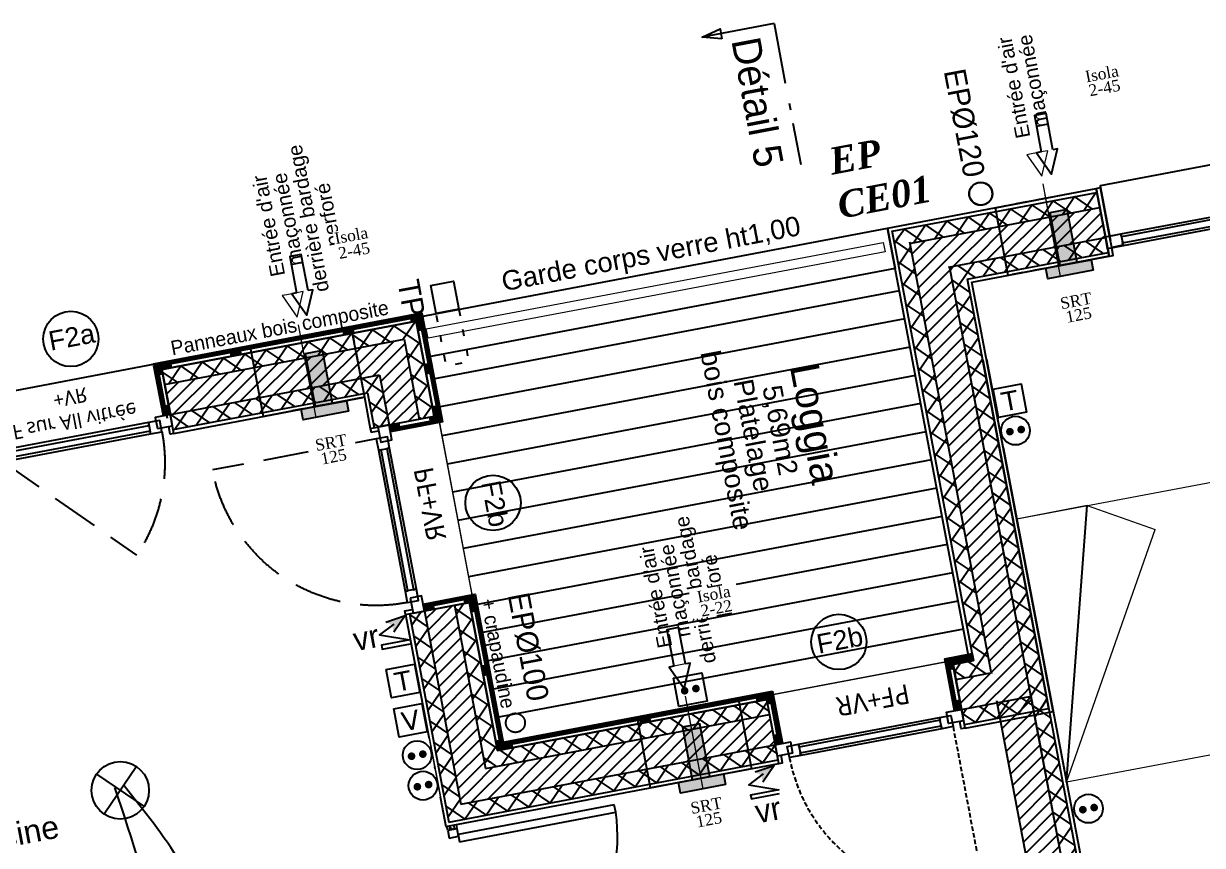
# Model space of a CAD drawing. Header units: centimetres. Extents: x 197412 to 267601, y -375791 to -305433.
# Drawn here: x 234343 to 240502, y -332549 to -328254 of the extents above; entities that cross this region are included whole.
import ezdxf

# ---------------------------------------------------------------- set-up
doc = ezdxf.new("R2010")
doc.units = ezdxf.units.CM
for name, pattern in [('prelem_vmc', [0.222222, 0.111111, -0.111111]), ('prlm_eu-4', [1.574803, 0.984252, -0.19685, 0.19685, -0.19685]), ('Style de ligne -1', [0.41664, 0.20828, -0.20836]), ('Style de ligne -2', [0.694425, 0.48607, -0.208355]), ('Style de ligne -5', [0.20828, 0.069425, -0.138855]), ('Style de ligne -6', [1.04164, 0.625, -0.20828, 0.06943, -0.13893])]:
    doc.linetypes.add(name, pattern=pattern)
for name, color, linetype in [('3-BAT C-Niveau 0', 250, 'Continuous'), ('prlm-EAU-EPEXT', 145, 'Continuous'), ('prlm-MOD-PB', 123, 'Continuous'), ('prlm-VMC', 62, 'Continuous')]:
    doc.layers.add(name, color=color, linetype=linetype)
doc.layers.add('prlm-ELEC-CFA', color=1, linetype='Continuous', lineweight=25)
doc.layers.add('prlm-ELEC-CFO', color=1, linetype='Continuous', lineweight=25)
doc.styles.add('Futura Book', font='')
doc.styles.add('Futura Std Book', font='')
doc.styles.add('Helvetica', font='arial.ttf')
doc.styles.add('Lucida Grande', font='')
doc.styles.add('prlm-eau-ep', font='timesbi.ttf', dxfattribs={"height": 18})
doc.styles.add('prlm-elec-cfo', font='comic.ttf', dxfattribs={"height": 12})
doc.styles.add('prlm-vmc', font='pala.ttf', dxfattribs={"height": 14})
doc.styles.get("Standard").update_dxf_attribs({"font": 'ARIALUNI.TTF', "height": 100})
doc.styles.get('Futura Book').set_extended_font_data('Futura Book')
doc.styles.get('Futura Std Book').set_extended_font_data('Futura Std Book')
doc.styles.get('Lucida Grande').set_extended_font_data('Lucida Grande')
pattern_1 = [(45, (82627.55, 127994.637), (-31.2347524, 39.0434405), [])]
pattern_2 = [(45, (0, 0), (0, -1), [])]

# ---------------------------------------------------------------- blocks, each defined once
blk = doc.blocks.new('PORTE FENETRE TYPE 3')
at = {"linetype": 'Style de ligne -2', "ltscale": 50.8}
blk.add_line((5.11, 14.73), (65.94, 76.94), dxfattribs=at)
at = {"linetype": 'Continuous', "lineweight": 25, "flags": 128}
for points in [[(-2, 18), (0, 18), (0, 14)], [(97, 18), (95, 18), (95, 14)], [(0, 7.7), (0, -18), (-2, -18)], [(95, 7.7), (95, -18), (97, -18)]]:
    blk.add_lwpolyline(points, dxfattribs=at)
at = {"linetype": 'Continuous', "flags": 128}
for points in [[(-2, 14), (6, 14), (6, 8), (-2, 8)], [(4, 16), (10, 16), (10, 10), (4, 10)], [(10, 16), (85, 16), (85, 14.5), (10, 14.5)], [(85, 16), (91, 16), (91, 10), (85, 10)], [(89, 14), (97, 14), (97, 8), (89, 8)], [(10, 11.5), (85, 11.5), (85, 10), (10, 10)]]:
    blk.add_lwpolyline(points, close=True, dxfattribs=at)
blk.add_lwpolyline([(0, 9.5), (0, -19.5), (95, -19.5), (95, 9.5)], dxfattribs=at)
at = {"linetype": 'Style de ligne -2', "ltscale": 50.8}
blk.add_arc((4, 16), 87, 360, 44.53371, dxfattribs=at)
at = {"insert": (47.21, 5.79), "char_height": 7.6206, "attachment_point": 2, "line_spacing_factor": 0.978845, "style": 'Lucida Grande'}
blk.add_mtext('F sur All vitrée\\P+VR ', dxfattribs=at)
blk = doc.blocks.new('Groupe-315-1')
at = {"linetype": 'Continuous'}
h = blk.add_hatch(dxfattribs=at)
h.set_pattern_fill('BOIS 45', color=256, style=0, pattern_type=2)
h.set_pattern_definition(pattern_2)
h.paths.add_polyline_path([(15392.53, -45778.19), (15397.44, -45777.26), (15397.94, -45779.91), (15393.03, -45780.84)])
h = blk.add_hatch(dxfattribs=at)
h.set_pattern_fill('BOIS 45', color=256, style=0, pattern_type=2)
h.set_pattern_definition(pattern_2)
h.paths.add_polyline_path([(15357.15, -45784.88), (15362.07, -45783.95), (15362.57, -45786.61), (15357.66, -45787.54)])
h = blk.add_hatch(dxfattribs=at)
h.set_pattern_fill('BOIS 45', color=256, style=0, pattern_type=2)
h.set_pattern_definition(pattern_2)
h.paths.add_polyline_path([(15397.94, -45779.91), (15398.87, -45784.82), (15396.22, -45785.32), (15395.29, -45780.41)])
h = blk.add_hatch(dxfattribs=at)
h.set_pattern_fill('BOIS 45', color=256, style=0, pattern_type=2)
h.set_pattern_definition(pattern_2)
h.paths.add_polyline_path([(15298.2, -45796.05), (15303.11, -45795.12), (15303.62, -45797.77), (15298.7, -45798.7)])
h = blk.add_hatch(dxfattribs=at)
h.set_pattern_fill('BOIS 45', color=256, style=0, pattern_type=2)
h.set_pattern_definition(pattern_2)
h.paths.add_polyline_path([(15261.85, -45802.93), (15266.76, -45802), (15267.26, -45804.66), (15262.35, -45805.59)])
h = blk.add_hatch(dxfattribs=at)
h.set_pattern_fill('BOIS 45', color=256, style=0, pattern_type=2)
h.set_pattern_definition(pattern_2)
h.paths.add_polyline_path([(15402.21, -45802.44), (15403.14, -45807.36), (15400.49, -45807.86), (15399.56, -45802.95)])
h = blk.add_hatch(dxfattribs=at)
h.set_pattern_fill('BOIS 45', color=256, style=0, pattern_type=2)
h.set_pattern_definition(pattern_2)
h.paths.add_polyline_path([(15261.85, -45802.93), (15262.78, -45807.85), (15260.13, -45808.35), (15259.2, -45803.44)])
h = blk.add_hatch(dxfattribs=at)
h.set_pattern_fill('BOIS 45', color=256, style=0, pattern_type=2)
h.set_pattern_definition(pattern_2)
h.paths.add_polyline_path([(15265.89, -45824.25), (15266.82, -45829.17), (15264.16, -45829.67), (15263.23, -45824.76)])
h = blk.add_hatch(dxfattribs=at)
h.set_pattern_fill('BOIS 45', color=256, style=0, pattern_type=2)
h.set_pattern_definition(pattern_2)
h.paths.add_polyline_path([(15406.42, -45824.68), (15407.35, -45829.59), (15404.7, -45830.09), (15403.77, -45825.18)])
h = blk.add_hatch(dxfattribs=at)
h.set_pattern_fill('BOIS 45', color=256, style=0, pattern_type=2)
h.set_pattern_definition(pattern_2)
h.paths.add_polyline_path([(15402.44, -45830.52), (15407.35, -45829.59), (15407.85, -45832.24), (15402.94, -45833.17)])
h = blk.add_hatch(dxfattribs=at)
h.set_pattern_fill('BOIS 45', color=256, style=0, pattern_type=2)
h.set_pattern_definition(pattern_2)
h.paths.add_polyline_path([(15381.12, -45834.56), (15386.03, -45833.63), (15386.53, -45836.28), (15381.62, -45837.21)])
h = blk.add_hatch(dxfattribs=at)
h.set_pattern_fill('BOIS 45', color=256, style=0, pattern_type=2)
h.set_pattern_definition(pattern_2)
h.paths.add_polyline_path([(15420.35, -45925.14), (15425.27, -45924.21), (15425.77, -45926.86), (15420.86, -45927.79)])
h = blk.add_hatch(dxfattribs=at)
h.set_pattern_fill('BOIS 45', color=256, style=0, pattern_type=2)
h.set_pattern_definition(pattern_2)
h.paths.add_polyline_path([(15399.03, -45929.18), (15403.95, -45928.24), (15404.45, -45930.9), (15399.54, -45931.83)])
h = blk.add_hatch(dxfattribs=at)
h.set_pattern_fill('BOIS 45', color=256, style=0, pattern_type=2)
h.set_pattern_definition(pattern_2)
h.paths.add_polyline_path([(15424.05, -45932.27), (15423.12, -45927.36), (15425.77, -45926.86), (15426.7, -45931.77)])
h = blk.add_hatch(dxfattribs=at)
h.set_pattern_fill('BOIS 45', color=256, style=0, pattern_type=2)
h.set_pattern_definition(pattern_2)
h.paths.add_polyline_path([(15675.21, -45957.04), (15680.12, -45956.1), (15680.63, -45958.76), (15675.71, -45959.69)])
h = blk.add_hatch(dxfattribs=at)
h.set_pattern_fill('BOIS 45', color=256, style=0, pattern_type=2)
h.set_pattern_definition(pattern_2)
h.paths.add_polyline_path([(15680.95, -45955.95), (15685.86, -45955.02), (15686.36, -45957.67), (15681.45, -45958.6)])
h = blk.add_hatch(dxfattribs=at)
h.set_pattern_fill('BOIS 45', color=256, style=0, pattern_type=2)
h.set_pattern_definition(pattern_2)
h.paths.add_polyline_path([(15430.34, -45965.49), (15429.41, -45960.57), (15432.06, -45960.07), (15432.99, -45964.99)])
h = blk.add_hatch(dxfattribs=at)
h.set_pattern_fill('BOIS 45', color=256, style=0, pattern_type=2)
h.set_pattern_definition(pattern_2)
h.paths.add_polyline_path([(15673.49, -45962.45), (15672.56, -45957.54), (15675.21, -45957.04), (15676.14, -45961.95)])
h = blk.add_hatch(dxfattribs=at)
h.set_pattern_fill('BOIS 45', color=256, style=0, pattern_type=2)
h.set_pattern_definition(pattern_2)
h.paths.add_polyline_path([(15578.87, -45980.37), (15577.94, -45975.46), (15580.59, -45974.95), (15581.52, -45979.87)])
h = blk.add_hatch(dxfattribs=at)
h.set_pattern_fill('BOIS 45', color=256, style=0, pattern_type=2)
h.set_pattern_definition(pattern_2)
h.paths.add_polyline_path([(15578.44, -45978.11), (15573.53, -45979.04), (15573.03, -45976.39), (15577.94, -45975.46)])
h = blk.add_hatch(dxfattribs=at)
h.set_pattern_fill('BOIS 45', color=256, style=0, pattern_type=2)
h.set_pattern_definition(pattern_2)
h.paths.add_polyline_path([(15677.53, -45983.77), (15676.6, -45978.86), (15679.25, -45978.36), (15680.18, -45983.27)])
h = blk.add_hatch(dxfattribs=at)
h.set_pattern_fill('BOIS 45', color=256, style=0, pattern_type=2)
h.set_pattern_definition(pattern_2)
h.paths.add_polyline_path([(15517.46, -45989.66), (15512.54, -45990.59), (15512.04, -45987.94), (15516.95, -45987.01)])
h = blk.add_hatch(dxfattribs=at)
h.set_pattern_fill('BOIS 45', color=256, style=0, pattern_type=2)
h.set_pattern_definition(pattern_2)
h.paths.add_polyline_path([(15437.77, -46004.75), (15436.84, -45999.84), (15439.5, -45999.33), (15440.43, -46004.25)])
h = blk.add_hatch(dxfattribs=at)
h.set_pattern_fill('BOIS 45', color=256, style=0, pattern_type=2)
h.set_pattern_definition(pattern_2)
h.paths.add_polyline_path([(15582.91, -46001.69), (15581.98, -45996.78), (15584.63, -45996.27), (15585.56, -46001.19)])
h = blk.add_hatch(dxfattribs=at)
h.set_pattern_fill('BOIS 45', color=256, style=0, pattern_type=2)
h.set_pattern_definition(pattern_2)
h.paths.add_polyline_path([(15445.34, -46003.32), (15440.43, -46004.25), (15439.92, -46001.59), (15444.84, -46000.66)])
at = {"linetype": 'Continuous', "flags": 128}
for points in [[(15398.23, -45776.09), (15398.42, -45777.07), (15258.21, -45803.62), (15258.03, -45802.64)], [(15404.7, -45830.09), (15395.29, -45780.41), (15262.35, -45805.59), (15266.82, -45829.17), (15264.16, -45829.67), (15259.2, -45803.44), (15397.44, -45777.26), (15407.85, -45832.24), (15381.62, -45837.21), (15381.12, -45834.56)], [(15392.53, -45778.19), (15397.44, -45777.26), (15397.94, -45779.91), (15393.03, -45780.84)], [(15397.44, -45777.26), (15398.42, -45777.07), (15409.02, -45833.04), (15408.04, -45833.22)], [(15357.15, -45784.88), (15362.07, -45783.95), (15362.57, -45786.61), (15357.66, -45787.54)], [(15397.94, -45779.91), (15398.87, -45784.82), (15396.22, -45785.32), (15395.29, -45780.41)], [(15298.2, -45796.05), (15303.11, -45795.12), (15303.62, -45797.77), (15298.7, -45798.7)], [(15261.85, -45802.93), (15266.76, -45802), (15267.26, -45804.66), (15262.35, -45805.59)], [(15402.21, -45802.44), (15403.14, -45807.36), (15400.49, -45807.86), (15399.56, -45802.95)], [(15258.22, -45803.66), (15259.2, -45803.48), (15264.16, -45829.67), (15263.18, -45829.86)], [(15261.85, -45802.93), (15262.78, -45807.85), (15260.13, -45808.35), (15259.2, -45803.44)], [(15265.89, -45824.25), (15266.82, -45829.17), (15264.16, -45829.67), (15263.23, -45824.76)], [(15406.42, -45824.68), (15407.35, -45829.59), (15404.7, -45830.09), (15403.77, -45825.18)], [(15407.85, -45832.24), (15408.04, -45833.22), (15381.8, -45838.19), (15381.62, -45837.21)], [(15402.44, -45830.52), (15407.35, -45829.59), (15407.85, -45832.24), (15402.94, -45833.17)], [(15381.12, -45834.56), (15386.03, -45833.63), (15386.53, -45836.28), (15381.62, -45837.21)], [(15399.03, -45929.18), (15398.85, -45928.19), (15425.08, -45923.22), (15425.27, -45924.21)], [(15423.12, -45927.36), (15399.54, -45931.83), (15399.03, -45929.18), (15425.27, -45924.21), (15439.92, -46001.59), (15580.59, -45974.95), (15585.56, -46001.19), (15582.91, -46001.69), (15578.44, -45978.11), (15437.77, -46004.75)], [(15420.35, -45925.14), (15425.27, -45924.21), (15425.77, -45926.86), (15420.86, -45927.79)], [(15440.91, -46001.41), (15439.92, -46001.59), (15425.08, -45923.22), (15426.06, -45923.04)], [(15399.03, -45929.18), (15403.95, -45928.24), (15404.45, -45930.9), (15399.54, -45931.83)], [(15424.05, -45932.27), (15423.12, -45927.36), (15425.77, -45926.86), (15426.7, -45931.77)], [(15685.68, -45954.04), (15685.86, -45955.02), (15671.58, -45957.72), (15671.39, -45956.74)], [(15686.36, -45957.67), (15675.71, -45959.69), (15680.18, -45983.27), (15677.53, -45983.77), (15672.56, -45957.54), (15685.86, -45955.02)], [(15675.21, -45957.04), (15680.12, -45956.1), (15680.63, -45958.76), (15675.71, -45959.69)], [(15680.95, -45955.95), (15685.86, -45955.02), (15686.36, -45957.67), (15681.45, -45958.6)], [(15430.34, -45965.49), (15429.41, -45960.57), (15432.06, -45960.07), (15432.99, -45964.99)], [(15677.53, -45983.77), (15676.54, -45983.96), (15671.58, -45957.72), (15672.56, -45957.54)], [(15673.49, -45962.45), (15672.56, -45957.54), (15675.21, -45957.04), (15676.14, -45961.95)], [(15581.39, -45973.79), (15581.58, -45974.77), (15441.78, -46001.24), (15441.59, -46000.26)], [(15578.87, -45980.37), (15577.94, -45975.46), (15580.59, -45974.95), (15581.52, -45979.87)], [(15580.59, -45974.95), (15581.58, -45974.77), (15586.54, -46001), (15585.56, -46001.19)], [(15578.44, -45978.11), (15573.53, -45979.04), (15573.03, -45976.39), (15577.94, -45975.46)], [(15677.53, -45983.77), (15676.6, -45978.86), (15679.25, -45978.36), (15680.18, -45983.27)], [(15517.46, -45989.66), (15512.54, -45990.59), (15512.04, -45987.94), (15516.95, -45987.01)], [(15437.77, -46004.75), (15436.84, -45999.84), (15439.5, -45999.33), (15440.43, -46004.25)], [(15582.91, -46001.69), (15581.98, -45996.78), (15584.63, -45996.27), (15585.56, -46001.19)], [(15445.34, -46003.32), (15440.43, -46004.25), (15439.92, -46001.59), (15444.84, -46000.66)]]:
    blk.add_lwpolyline(points, close=True, dxfattribs=at)
blk = doc.blocks.new('PORTE FENETRE TYPE 3bis')
at = {"linetype": 'Style de ligne -2', "ltscale": 50.8}
blk.add_line((4, 16), (4, 103), dxfattribs=at)
at = {"linetype": 'Continuous', "lineweight": 25, "flags": 128}
for points in [[(-2, 18), (0, 18), (0, 14)], [(97, 18), (95, 18), (95, 14)], [(0, 7.7), (0, -18), (-2, -18)], [(95, 7.7), (95, -18), (97, -18)]]:
    blk.add_lwpolyline(points, dxfattribs=at)
at = {"linetype": 'Continuous', "flags": 128}
for points in [[(-2, 14), (6, 14), (6, 8), (-2, 8)], [(4, 16), (10, 16), (10, 10), (4, 10)], [(10, 16), (85, 16), (85, 14.5), (10, 14.5)], [(85, 16), (91, 16), (91, 10), (85, 10)], [(89, 14), (97, 14), (97, 8), (89, 8)], [(10, 11.5), (85, 11.5), (85, 10), (10, 10)]]:
    blk.add_lwpolyline(points, close=True, dxfattribs=at)
at = {"linetype": 'Style de ligne -2', "ltscale": 50.8}
blk.add_arc((4, 16), 87, 360, 90, dxfattribs=at)
at = {"insert": (23.21, -0.18), "char_height": 10.161, "attachment_point": 1, "line_spacing_factor": 0.978845, "style": 'Lucida Grande'}
blk.add_mtext('PF+VR ', dxfattribs=at)
blk = doc.blocks.new('Groupe-361-1')
at = {"insert": (15396.56, -45757.79), "char_height": 11.327, "attachment_point": 1, "rotation": 280.43908, "line_spacing_factor": 0.962448, "style": 'Futura Std Book'}
blk.add_mtext('TP', dxfattribs=at)
blk = doc.blocks.new('Groupe-362-1')
at = {"linetype": 'Continuous', "flags": 128}
blk.add_lwpolyline([(15405.75, -45776.39), (15402.96, -45761.66), (15414.75, -45759.42), (15417.54, -45774.16)], close=True, dxfattribs=at)
at = {"linetype": 'Style de ligne -5', "ltscale": 50.8, "flags": 128}
blk.add_lwpolyline([(15417.54, -45774.16), (15422.75, -45801.67), (15410.95, -45803.91), (15405.74, -45776.39)], close=True, dxfattribs=at)
blk.add_blockref('Groupe-361-1', (0, 0))
blk = doc.blocks.new('Groupe-385-1')
at = {"linetype": 'Continuous'}
blk.add_open_spline([(15450.41, -45993.99), (15451.41, -45993.1), (15452.25, -45990.57), (15451.72, -45987.95), (15449.95, -45985.95), (15447.41, -45985.11), (15444.8, -45985.64), (15442.8, -45987.41), (15441.95, -45989.94), (15442.49, -45992.56), (15444.26, -45994.56), (15446.79, -45995.4), (15449.41, -45994.87), (15450.41, -45993.99)], degree=2, dxfattribs=at)
blk = doc.blocks.new('Groupe-386-1')
blk.add_blockref('Groupe-385-1', (0, 0))
at = {"insert": (15454.19, -45921.31), "char_height": 11.3275, "attachment_point": 1, "rotation": 280.72359, "line_spacing_factor": 0.962448, "style": 'Futura Std Book'}
blk.add_mtext('EPØ100\\P{\\H0.6621x;+ crapaudine\\P}', dxfattribs=at)
blk = doc.blocks.new('Groupe-387-1')
at = {"linetype": 'Continuous'}
blk.add_open_spline([(15694.09, -45718.3), (15695.29, -45717.24), (15696.3, -45714.2), (15695.66, -45711.06), (15693.54, -45708.67), (15690.5, -45707.65), (15687.36, -45708.29), (15684.96, -45710.42), (15683.95, -45713.46), (15684.59, -45716.59), (15686.71, -45718.99), (15689.75, -45720.01), (15692.89, -45719.37), (15694.09, -45718.3)], degree=2, dxfattribs=at)
blk = doc.blocks.new('Groupe-388-1')
blk.add_blockref('Groupe-387-1', (0, 0))
at = {"insert": (15681.96, -45647.61), "char_height": 11.327, "attachment_point": 1, "rotation": 280.72359, "line_spacing_factor": 0.962448, "style": 'Futura Std Book'}
blk.add_mtext('EPØ120', dxfattribs=at)
blk = doc.blocks.new('Groupe-389-1')
blk.add_blockref('Groupe-388-1', (0, 0))
blk = doc.blocks.new('Groupe-397-1')
at = {"linetype": 'Continuous'}
blk.add_circle((15435.41, -45875.32), 14.45, dxfattribs=at)
at = {"insert": (15439.11, -45862.91), "char_height": 10.087, "attachment_point": 1, "rotation": 280.72359, "line_spacing_factor": 0.834288, "style": 'Helvetica'}
blk.add_mtext('F2b', dxfattribs=at)
blk = doc.blocks.new('Groupe-398-1')
at = {"linetype": 'Continuous'}
blk.add_circle((15616.09, -45947.97), 14.45, dxfattribs=at)
at = {"insert": (15603.67, -45944.27), "char_height": 10.087, "attachment_point": 1, "rotation": 10.72359, "line_spacing_factor": 0.834288, "style": 'Helvetica'}
blk.add_mtext('F2b', dxfattribs=at)
blk = doc.blocks.new('Groupe-399-1')
at = {"linetype": 'Continuous'}
blk.add_circle((15214.82, -45789.65), 14.45, dxfattribs=at)
at = {"insert": (15202.41, -45785.95), "char_height": 10.087, "attachment_point": 1, "rotation": 10.72359, "line_spacing_factor": 0.834288, "style": 'Helvetica'}
blk.add_mtext('F2a', dxfattribs=at)
blk = doc.blocks.new('FENETRE TYPE 1')
at = {"linetype": 'Style de ligne -1', "ltscale": 50.8}
for p, q in [((48.17, 60.17), (4, 16)), ((84.68, 59.99), (128.67, 16))]:
    blk.add_line(p, q, dxfattribs=at)
at = {"linetype": 'Continuous'}
blk.add_line((0, 16), (0, 14), dxfattribs=at)
at = {"linetype": 'Continuous', "lineweight": 25, "flags": 128}
for points in [[(-2, 18), (0, 18), (0, 14)], [(192, 18), (190, 18), (190, 14)], [(0, 8), (0, -18), (-2, -18)], [(190, 7.7), (190, -18), (192, -18)]]:
    blk.add_lwpolyline(points, dxfattribs=at)
at = {"linetype": 'Continuous', "flags": 128}
for points in [[(-2, 14), (6, 14), (6, 8), (-2, 8)], [(4, 16), (10, 16), (10, 10), (4, 10)], [(10, 16), (60.46, 16), (60.46, 14.5), (10, 14.5)], [(60.46, 16), (66.46, 16), (66.46, 10), (60.46, 10)], [(66.46, 16), (72.46, 16), (72.46, 10), (66.46, 10)], [(72.46, 16), (123.05, 16), (123.05, 14.5), (72.46, 14.5)], [(122.67, 16), (128.67, 16), (128.67, 10), (122.67, 10)], [(126.67, 14), (132.67, 14), (132.67, 7.7), (126.67, 7.7)], [(132.67, 14), (184, 14), (184, 12.5), (132.67, 12.5)], [(184, 14), (192.25, 14), (192.25, 7.7), (184, 7.7)], [(184, 13.7), (190, 13.7), (190, 7.7), (184, 7.7)], [(10, 11.5), (60.46, 11.5), (60.46, 10), (10, 10)], [(72.46, 11.5), (123.05, 11.5), (123.05, 10), (72.46, 10)], [(132.67, 9.2), (184, 9.2), (184, 7.7), (132.67, 7.7)]]:
    blk.add_lwpolyline(points, close=True, dxfattribs=at)
blk.add_lwpolyline([(0, 10), (0, -19), (190, -19), (190, 10)], dxfattribs=at)
at = {"linetype": 'Style de ligne -1', "ltscale": 50.8}
for centre, radius, start, end in [((4, 16), 62.46, 360, 45), ((128.67, 16), 62.21, 136.63922, 180)]:
    blk.add_arc(centre, radius, start, end, dxfattribs=at)
at = {"insert": (50.38, 2.81), "char_height": 10.161, "attachment_point": 1, "line_spacing_factor": 0.978845, "style": 'Lucida Grande'}
blk.add_mtext('F+VR ', dxfattribs=at)
blk = doc.blocks.new('MTC 125-H1')
at = {"linetype": 'prlm_eu-4', "lineweight": 18, "ltscale": 50.8}
for q in [(0, 25.57), (0, 19.68)]:
    blk.add_line((0, -23.6), q, dxfattribs=at)
at = {"linetype": 'Continuous', "lineweight": 18, "flags": 128}
blk.add_lwpolyline([(3.09, 42.18), (-3.09, 42.18), (-5.59, 42.18), (0, 29.68), (5.59, 42.18)], close=True, dxfattribs=at)
at = {"linetype": 'Continuous', "flags": 128}
blk.add_lwpolyline([(-26.8, 19.68), (26.8, 19.68), (26.8, -18), (-26.8, -18)], close=True, dxfattribs=at)
at = {"linetype": 'prelem_vmc', "ltscale": 50.8, "flags": 128}
blk.add_lwpolyline([(-26.8, 19.68), (26.8, 19.68), (26.8, -18), (-26.8, -18)], close=True, dxfattribs=at)
at = {"insert": (-9.53, 79.29), "char_height": 7.5654, "attachment_point": 2, "rotation": 90, "line_spacing_factor": 0.834288, "style": 'Helvetica'}
blk.add_mtext("Entrée d'air\\P maçonnée\\Pderrière bardage\\Pperforé", dxfattribs=at)
blk = doc.blocks.new('MTC 125-H3')
at = {"linetype": 'prlm_eu-4', "lineweight": 18, "ltscale": 50.8}
for q in [(0, 25.57), (0, 19.68)]:
    blk.add_line((0, -23.6), q, dxfattribs=at)
at = {"linetype": 'Continuous', "lineweight": 18, "flags": 128}
blk.add_lwpolyline([(3.09, 42.18), (-3.09, 42.18), (-5.59, 42.18), (0, 29.68), (5.59, 42.18)], close=True, dxfattribs=at)
at = {"linetype": 'Continuous', "flags": 128}
blk.add_lwpolyline([(-26.8, 18.02), (26.8, 18.02), (26.8, -18), (-26.8, -18)], close=True, dxfattribs=at)
at = {"linetype": 'prelem_vmc', "ltscale": 50.8, "flags": 128}
blk.add_lwpolyline([(-26.8, 18.02), (26.8, 18.02), (26.8, -18), (-26.8, -18)], close=True, dxfattribs=at)
at = {"insert": (-9.53, 77.85), "char_height": 7.5654, "attachment_point": 2, "rotation": 90, "line_spacing_factor": 0.834288, "style": 'Helvetica'}
blk.add_mtext("Entrée d'air\\P maçonnée", dxfattribs=at)
blk = doc.blocks.new('Groupe-490-1')
at = {"linetype": 'Continuous'}
blk.add_line((15582.19, -45624.88), (15544.67, -45631.99), dxfattribs=at)
at = {"linetype": 'Style de ligne -6', "lineweight": 25, "ltscale": 50.8}
blk.add_line((15582.19, -45624.88), (15596.15, -45698.57), dxfattribs=at)
at = {"linetype": 'Continuous', "flags": 128}
blk.add_lwpolyline([(15554.99, -45632.89), (15544.67, -45631.99), (15554.06, -45627.61)], close=True, dxfattribs=at)
at = {"insert": (15574.69, -45630.86), "char_height": 15.103, "attachment_point": 1, "rotation": 280.72802, "line_spacing_factor": 0.962448, "style": 'Futura Std Book'}
blk.add_mtext('Détail 5', dxfattribs=at)
blk = doc.blocks.new('xi.PC')
at = {"color": 0, "lineweight": 5}
blk.add_wipeout([(-7.5, -7.5), (7.5, -7.5), (7.5, 7.5), (-7.5, 7.5)], dxfattribs=at).dxf.layer = 'prlm-ELEC-CFO'
at = {"layer": 'prlm-ELEC-CFO', "color": 0, "linetype": 'ByBlock', "lineweight": 5, "const_width": 2}
for points in [[(-4, 0, 1), (-2, 0, 1)], [(2, 0, 1), (4, 0, 1)]]:
    blk.add_lwpolyline(points, format="xyb", close=True, dxfattribs=at)
at = {"layer": 'prlm-ELEC-CFO', "color": 0, "linetype": 'ByBlock', "lineweight": -2}
blk.add_circle((0, 0), 7.5, dxfattribs=at)
blk = doc.blocks.new('xi.VR')
at = {"layer": 'prlm-ELEC-CFO', "lineweight": 5}
blk.add_hatch(color=0, dxfattribs=at).paths.add_polyline_path([(-3, 6), (-0.1, 3.7), (0, 0), (7.5, 7.5)])
at = {"layer": 'prlm-ELEC-CFO', "color": 0}
for points in [[(-3, 6), (7.5, 7.5), (0, 0)], [(0.95, 4.23), (-7.5, 0), (7.5, -5.5), (-7.5, -5.5), (-7.5, -7.5), (7.5, -7.5)]]:
    blk.add_lwpolyline(points, dxfattribs=at)
blk = doc.blocks.new('xi.PTCE')
at = {"layer": 'prlm-ELEC-CFO', "color": 0}
for points in [[(-10.61, 10.61), (10.61, -10.61)], [(10.61, 10.61), (-10.61, -10.61)]]:
    blk.add_lwpolyline(points, dxfattribs=at)
at = {"layer": 'prlm-ELEC-CFO', "color": 0, "linetype": 'ByBlock'}
blk.add_circle((0, 0), 15, dxfattribs=at)
blk = doc.blocks.new('xi.PC-EXT')
at = {"layer": 'prlm-ELEC-CFO', "color": 0, "linetype": 'ByBlock', "lineweight": -2, "flags": 128}
blk.add_lwpolyline([(-7.5, 7.5), (7.5, 7.5), (7.5, -7.5), (-7.5, -7.5)], close=True, dxfattribs=at)
at = {"layer": 'prlm-ELEC-CFO', "color": 0, "linetype": 'ByBlock', "lineweight": 5, "const_width": 2}
for points in [[(-4, 0, 1), (-2, 0, 1)], [(2, 0, 1), (4, 0, 1)]]:
    blk.add_lwpolyline(points, format="xyb", close=True, dxfattribs=at)
blk = doc.blocks.new('xi.EA-Ma')
at = {"layer": 'prlm-MOD-PB'}
blk.add_hatch(color=0, dxfattribs=at).paths.add_polyline_path([(-4.65, 0), (-4.65, -28), (4.65, -28), (4.65, 0)])
at = {"layer": 'prlm-VMC', "linetype": 'ByBlock'}
blk.add_hatch(color=0, dxfattribs=at).paths.add_polyline_path([(-12, 5.6), (12, 5.6), (12, 0), (-12, 0)])
at = {"layer": 'prlm-MOD-PB', "color": 0, "linetype": 'ByBlock', "lineweight": -2, "flags": 128}
blk.add_lwpolyline([(-4.65, 0), (-4.65, -28), (4.65, -28), (4.65, 0)], close=True, dxfattribs=at)
at = {"layer": 'prlm-VMC', "color": 0, "linetype": 'ByBlock', "flags": 128}
for points in [[(-12, 5.6), (12, 5.6), (12, 0), (-12, 0)], [(-3.09, -60.19), (-3.09, -79.51), (3.09, -79.51), (3.09, -60.19), (5.59, -60.19), (0, -47.69), (-5.59, -60.19)]]:
    blk.add_lwpolyline(points, close=True, dxfattribs=at)
blk = doc.blocks.new('xi.epext')
at = {"layer": 'prlm-EAU-EPEXT', "color": 0, "linetype": 'ByBlock', "lineweight": -2}
blk.add_circle((0, 0), 5, dxfattribs=at)
blk = doc.blocks.new('xi.TEL')
at = {"layer": 'prlm-ELEC-CFA', "color": 0, "linetype": 'ByBlock', "lineweight": -2, "flags": 128}
blk.add_lwpolyline([(-7.5, 7.5), (7.5, 7.5), (7.5, -7.5), (-7.5, -7.5)], close=True, dxfattribs=at)
at = {"layer": 'prlm-ELEC-CFA', "color": 0, "linetype": 'ByBlock', "insert": (0, 0), "char_height": 10, "width": 11.36, "attachment_point": 5}
blk.add_mtext('{\\fVerdana|b0|i0|c0|p34;T}', dxfattribs=at)
blk = doc.blocks.new('xi.TV')
at = {"layer": 'prlm-ELEC-CFA', "color": 0, "linetype": 'ByBlock', "lineweight": -2, "flags": 128}
blk.add_lwpolyline([(-7.5, 7.5), (7.5, 7.5), (7.5, -7.5), (-7.5, -7.5)], close=True, dxfattribs=at)
at = {"layer": 'prlm-ELEC-CFA', "color": 0, "linetype": 'ByBlock', "insert": (0, 0), "char_height": 10, "width": 11.36, "attachment_point": 5}
blk.add_mtext('{\\fVerdana|b0|i0|c0|p34;V}', dxfattribs=at)
blk = doc.blocks.new('Groupe-149-1')
at = {"linetype": 'Continuous'}
for p, q in [((15647.76, -45764.48), (15403.1, -45810.81)), ((15650.55, -45779.22), (15405.89, -45825.55)), ((15653.34, -45793.96), (15408.68, -45840.29)), ((15656.13, -45808.69), (15411.47, -45855.03)), ((15658.93, -45823.43), (15414.27, -45869.77)), ((15661.72, -45838.17), (15417.06, -45884.5)), ((15664.51, -45852.91), (15419.85, -45899.24)), ((15667.3, -45867.65), (15422.64, -45913.98)), ((15670.09, -45882.38), (15425.43, -45928.72)), ((15672.88, -45897.12), (15428.22, -45943.46)), ((15675.67, -45911.86), (15431.01, -45958.19)), ((15678.46, -45926.6), (15433.8, -45972.93)), ((15681.25, -45941.34), (15436.59, -45987.67))]:
    blk.add_line(p, q, dxfattribs=at)
at = {"linetype": 'Continuous', "lineweight": 18, "flags": 128}
for points in [[(15396.9, -45778.07), (15641.56, -45731.74), (15684.05, -45956.07), (15439.39, -46002.41)], [(15684.04, -45956.07), (15641.56, -45731.74), (15396.9, -45778.07), (15439.38, -46002.41)], [(15639.28, -45739.21), (15640.21, -45744.13), (15401.45, -45789.34), (15400.52, -45784.43)]]:
    blk.add_lwpolyline(points, close=True, dxfattribs=at)
at = {"linetype": 'Continuous', "flags": 128}
blk.add_lwpolyline([(15396.9, -45778.07), (15641.56, -45731.74), (15645.57, -45752.91), (15400.91, -45799.24)], close=True, dxfattribs=at)
blk = doc.blocks.new('Groupe-162-1')
at = {"linetype": 'Continuous', "lineweight": 18}
for p, q in [((15745.88, -45876.75), (15708.96, -45883.75)), ((15745.88, -45876.75), (15781.35, -45889.19)), ((15735.03, -46021.3), (15709.02, -45883.73)), ((15735.03, -46021.3), (15781.29, -45889.16))]:
    blk.add_line(p, q, dxfattribs=at)
at = {"linetype": 'Continuous'}
blk.add_line((15735.03, -46021.3), (15745.88, -45876.75), dxfattribs=at)
at = {"linetype": 'Continuous', "lineweight": 18, "flags": 128}
blk.add_lwpolyline([(15735.03, -46021.3), (15709.02, -45883.73), (15895.71, -45848.43), (15921.73, -45986)], close=True, dxfattribs=at)

msp = doc.modelspace()

# ---------------------------------------------------------------- hatches: boundary and pattern name
at = {"linetype": 'Continuous'}
h = msp.add_hatch(dxfattribs=at)
h.set_pattern_fill('02_ISOLANT', color=256, scale=10, angle=100.72359, style=0, pattern_type=2)
h.set_pattern_definition([(145.723595, (82441.66, 127994.64), (-45.054865, -66.106423), []), (235.723595, (82441.66, 127994.64), (-66.106423, 45.054865), [])])
h.paths.add_polyline_path([(236571.7, -332468), (236595.3, -332463.5), (236591.2, -332442.1), (236567.6, -332446.6)])
at = {"layer": '3-BAT C-Niveau 0'}
h = msp.add_hatch(dxfattribs=at)
h.set_pattern_fill('02_ISOLANT', color=256, scale=10, angle=10.72359, style=0, pattern_type=2)
h.set_pattern_definition([(55.723595, (82441.66, 127994.64), (-66.106423, 45.054865), []), (145.723595, (82441.66, 127994.64), (45.054865, 66.106423), [])])
h.paths.add_polyline_path([(238881.5, -329338.5), (238979.4, -329401.4), (239965.6, -329214.6), (239950.7, -329136)])
h = msp.add_hatch(dxfattribs=at)
h.set_pattern_fill('MURS MACONNERIE-2', color=256, scale=10, style=0, pattern_type=2)
h.set_pattern_definition(pattern_1)
h.paths.add_polyline_path([(238979.4, -329401.4), (239175.1, -329527.2), (239995.4, -329371.8), (239965.6, -329214.6)])
h = msp.add_hatch(dxfattribs=at)
h.set_pattern_fill('02_ISOLANT', color=256, scale=10, angle=100.72359, style=0, pattern_type=2)
h.set_pattern_definition([(145.723595, (82441.66, 127994.64), (-45.054865, -66.106423), []), (235.723595, (82441.66, 127994.64), (-66.106423, 45.054865), [])])
h.paths.add_polyline_path([(239305.1, -331581), (239397.8, -331640.6), (238973, -329397.2), (238880.3, -329337.7)])
h = msp.add_hatch(dxfattribs=at)
h.set_pattern_fill('MURS MACONNERIE-2', color=256, scale=10, style=0, pattern_type=2)
h.set_pattern_definition(pattern_1)
h.paths.add_polyline_path([(239397.8, -331640.6), (239606.4, -331774.7), (239181.6, -329531.3), (238973, -329397.2)])
h = msp.add_hatch(dxfattribs=at)
h.set_pattern_fill('02_ISOLANT', color=256, scale=10, angle=10.72359, style=0, pattern_type=2)
h.set_pattern_definition([(55.723595, (82441.66, 127994.64), (-66.106423, 45.054865), []), (145.723595, (82441.66, 127994.64), (45.054865, 66.106423), [])])
h.paths.add_polyline_path([(239175.1, -329527.2), (239273, -329590), (240010.3, -329450.4), (239995.4, -329371.8)])
h = msp.add_hatch(dxfattribs=at)
h.set_pattern_fill('02_ISOLANT', color=256, scale=10, angle=100.72359, style=0, pattern_type=2)
h.set_pattern_definition([(145.723595, (82441.66, 127994.64), (-45.054865, -66.106423), []), (235.723595, (82441.66, 127994.64), (-66.106423, 45.054865), [])])
h.paths.add_polyline_path([(239606.4, -331774.7), (239699.1, -331834.3), (239274.3, -329590.9), (239181.6, -329531.3)])
h = msp.add_hatch(dxfattribs=at)
h.set_pattern_fill('02_ISOLANT', color=256, scale=10, angle=10.72359, style=0, pattern_type=2)
h.set_pattern_definition([(55.723595, (82441.66, 127994.64), (-66.106423, 45.054865), []), (145.723595, (82441.66, 127994.64), (45.054865, 66.106423), [])])
h.paths.add_polyline_path([(235065.2, -330061.2), (235080, -330139.8), (236330.8, -329903), (236394.5, -329809.5)])
h = msp.add_hatch(dxfattribs=at)
h.set_pattern_fill('02_ISOLANT', color=256, scale=10, angle=-79.27641, style=0, pattern_type=2)
h.set_pattern_definition([(325.723595, (82441.66, 127994.64), (45.054865, 66.106423), []), (55.723595, (82441.66, 127994.64), (66.106423, -45.054865), [])])
h.paths.add_polyline_path([(236394.5, -329809.5), (236330.8, -329903), (236410, -330321.2), (236488.6, -330306.3)])
h = msp.add_hatch(dxfattribs=at)
h.set_pattern_fill('MURS MACONNERIE-2', color=256, scale=10, style=0, pattern_type=2)
h.set_pattern_definition(pattern_1)
h.paths.add_polyline_path([(235080, -330139.8), (235109.8, -330297), (236203.4, -330089.9), (236330.8, -329903)])
h = msp.add_hatch(dxfattribs=at)
h.set_pattern_fill('MURS MACONNERIE-2', color=256, scale=10, style=0, pattern_type=2)
h.set_pattern_definition(pattern_1)
h.paths.add_polyline_path([(236330.8, -329903), (236203.4, -330089.9), (236252.8, -330350.9), (236410, -330321.2)])
h = msp.add_hatch(dxfattribs=at)
h.set_pattern_fill('02_ISOLANT', color=256, scale=10, angle=-79.27641, style=0, pattern_type=2)
h.set_pattern_definition([(325.723595, (82441.66, 127994.64), (45.054865, 66.106423), []), (55.723595, (82441.66, 127994.64), (66.106423, -45.054865), [])])
h.paths.add_polyline_path([(239353.9, -330011.2), (239275.3, -330026.1), (239861.4, -333121.2), (239940, -333106.3)])
h = msp.add_hatch(dxfattribs=at)
h.set_pattern_fill('02_ISOLANT', color=256, scale=10, angle=10.72359, style=0, pattern_type=2)
h.set_pattern_definition([(55.723595, (82441.66, 127994.64), (-66.106423, 45.054865), []), (145.723595, (82441.66, 127994.64), (45.054865, 66.106423), [])])
h.paths.add_polyline_path([(235109.8, -330297), (235124.7, -330375.6), (236139.7, -330183.4), (236203.4, -330089.9)])
h = msp.add_hatch(dxfattribs=at)
h.set_pattern_fill('02_ISOLANT', color=256, scale=10, angle=-79.27641, style=0, pattern_type=2)
h.set_pattern_definition([(325.723595, (82441.66, 127994.64), (45.054865, 66.106423), []), (55.723595, (82441.66, 127994.64), (66.106423, -45.054865), [])])
h.paths.add_polyline_path([(236203.4, -330089.9), (236139.7, -330183.4), (236174.2, -330365.8), (236252.8, -330350.9)])
h = msp.add_hatch(dxfattribs=at)
h.set_pattern_fill('02_ISOLANT', color=256, scale=10, angle=-79.27641, style=0, pattern_type=2)
h.set_pattern_definition([(325.723595, (82441.66, 127994.64), (45.054865, 66.106423), []), (55.723595, (82441.66, 127994.64), (66.106423, -45.054865), [])])
h.paths.add_polyline_path([(236672.8, -331279), (236594.2, -331293.9), (236755.7, -332146.3), (236819.4, -332052.9)])
h = msp.add_hatch(dxfattribs=at)
h.set_pattern_fill('02_ISOLANT', color=256, scale=10, angle=-79.27641, style=0, pattern_type=2)
h.set_pattern_definition([(325.723595, (82441.66, 127994.64), (45.054865, 66.106423), []), (55.723595, (82441.66, 127994.64), (66.106423, -45.054865), [])])
h.paths.add_polyline_path([(236437, -331323.6), (236358.4, -331338.5), (236564.5, -332426.8), (236628.2, -332333.3)])
h = msp.add_hatch(dxfattribs=at)
h.set_pattern_fill('MURS MACONNERIE-2', color=256, scale=10, style=0, pattern_type=2)
h.set_pattern_definition(pattern_1)
h.paths.add_polyline_path([(236594.2, -331293.9), (236437, -331323.6), (236628.2, -332333.3), (236755.7, -332146.3)])
h = msp.add_hatch(dxfattribs=at)
h.set_pattern_fill('02_ISOLANT', color=256, scale=10, angle=10.72359, style=0, pattern_type=2)
h.set_pattern_definition([(55.723595, (82441.66, 127994.64), (-66.106423, 45.054865), []), (145.723595, (82441.66, 127994.64), (45.054865, 66.106423), [])])
h.paths.add_polyline_path([(239198.5, -331602.3), (239213.4, -331680.9), (239404.3, -331644.8), (239306.4, -331581.9)])
h = msp.add_hatch(dxfattribs=at)
h.set_pattern_fill('MURS MACONNERIE-2', color=256, scale=10, style=0, pattern_type=2)
h.set_pattern_definition(pattern_1)
h.paths.add_polyline_path([(239213.4, -331680.9), (239243.2, -331838.1), (239600, -331770.5), (239404.3, -331644.8)])
h = msp.add_hatch(dxfattribs=at)
h.set_pattern_fill('02_ISOLANT', color=256, scale=10, angle=10.72359, style=0, pattern_type=2)
h.set_pattern_definition([(55.723595, (82441.66, 127994.64), (-66.106423, 45.054865), []), (145.723595, (82441.66, 127994.64), (45.054865, 66.106423), [])])
h.paths.add_polyline_path([(239243.2, -331838.1), (239258, -331916.7), (239697.8, -331833.4), (239600, -331770.5)])
h = msp.add_hatch(dxfattribs=at)
h.set_pattern_fill('MURS MACONNERIE-2', color=256, scale=10, style=0, pattern_type=2)
h.set_pattern_definition(pattern_1)
h.paths.add_polyline_path([(239603.2, -331757.6), (239426.3, -331791.1), (240254.6, -336164.7), (240431.4, -336131.2)])
h = msp.add_hatch(dxfattribs=at)
h.set_pattern_fill('02_ISOLANT', color=256, scale=10, angle=10.72359, style=0, pattern_type=2)
h.set_pattern_definition([(55.723595, (82441.66, 127994.64), (-66.106423, 45.054865), []), (145.723595, (82441.66, 127994.64), (45.054865, 66.106423), [])])
h.paths.add_polyline_path([(236819.4, -332052.9), (236755.7, -332146.3), (238240.7, -331865.1), (238225.8, -331786.5)])
h = msp.add_hatch(dxfattribs=at)
h.set_pattern_fill('MURS MACONNERIE-2', color=256, scale=10, style=0, pattern_type=2)
h.set_pattern_definition(pattern_1)
h.paths.add_polyline_path([(236755.7, -332146.3), (236628.2, -332333.3), (238270.4, -332022.3), (238240.7, -331865.1)])
h = msp.add_hatch(dxfattribs=at)
h.set_pattern_fill('02_ISOLANT', color=256, scale=10, angle=10.72359, style=0, pattern_type=2)
h.set_pattern_definition([(55.723595, (82441.66, 127994.64), (-66.106423, 45.054865), []), (145.723595, (82441.66, 127994.64), (45.054865, 66.106423), [])])
h.paths.add_polyline_path([(236628.2, -332333.3), (236564.5, -332426.8), (238285.3, -332100.9), (238270.4, -332022.3)])

# ---------------------------------------------------------------- linework, layer by layer
at = {"linetype": 'Style de ligne -2', "ltscale": 50.8}
msp.add_line((239199.1, -331927.9), (239361, -332782.7), dxfattribs=at)
at = {"linetype": 'Continuous'}
for p, q in [((237429.1, -332336.1), (236613.6, -332490.6)), ((236621.1, -332529.9), (237436.6, -332375.4)), ((237436.6, -332375.4), (237429.1, -332336.1)), ((236558.9, -332470.4), (236554.8, -332449)), ((236571.7, -332468), (236567.6, -332446.6)), ((236571.7, -332468), (236567.6, -332446.6)), ((236595.3, -332463.5), (236591.2, -332442.1)), ((236595.3, -332463.5), (236591.2, -332442.1)), ((236608, -332461.1), (236558.9, -332470.4)), ((236558.9, -332470.4), (236566.3, -332509.7)), ((236566.3, -332509.7), (236615.5, -332500.4)), ((236615.5, -332500.4), (236608, -332461.1)), ((236613.6, -332490.6), (236621.1, -332529.9))]:
    msp.add_line(p, q, dxfattribs=at)
at = {"linetype": 'Continuous', "lineweight": 25}
for p, q in [((236558.9, -332470.4), (236554.8, -332449)), ((236608, -332461.1), (236604, -332439.7)), ((236608, -332461.1), (236558.9, -332470.4))]:
    msp.add_line(p, q, dxfattribs=at)
at = {"linetype": 'Continuous', "lineweight": 25, "flags": 128}
for points in [[(239222.9, -331838.9), (239175.1, -331586.4), (239194.8, -331582.6)], [(238289.5, -332015.6), (238241.7, -331763.1), (238222.1, -331766.9)], [(239261.8, -331936.4), (239242.1, -331940.1), (239234.7, -331900.8)], [(238289, -332120.6), (238308.7, -332116.9), (238301.3, -332077.5)]]:
    msp.add_lwpolyline(points, dxfattribs=at)
at = {"linetype": 'Continuous', "flags": 128}
for points in [[(239131.8, -331894.8), (238394.9, -332034.4), (238392.1, -332019.6), (239129, -331880.1)], [(239199.1, -331927.9), (239140.1, -331939), (239129, -331880.1), (239187.9, -331868.9)], [(239254.3, -331897.1), (239175.7, -331911.9), (239164.5, -331853), (239243.2, -331838.1)], [(239140.1, -331939), (238403.2, -332078.6), (238400.4, -332063.9), (239137.3, -331924.3)], [(238360.2, -332066.4), (238281.6, -332081.3), (238270.4, -332022.3), (238349, -332007.4)], [(238403.2, -332078.6), (238344.3, -332089.8), (238333.1, -332030.8), (238392.1, -332019.6)]]:
    msp.add_lwpolyline(points, close=True, dxfattribs=at)
at = {"linetype": 'Style de ligne -2', "ltscale": 50.8}
msp.add_arc((239199.1, -331927.9), 870, 190.72359, 280.72359, dxfattribs=at)
at = {"linetype": 'Continuous'}
msp.add_arc((236615.5, -332500.4), 830.5, 280.72359, 8.6539, dxfattribs=at)
at = {"layer": '3-BAT C-Niveau 0'}
for p, q in [((238857.1, -329322.8), (239947, -329116.3)), ((238857.1, -329322.8), (239947, -329116.3)), ((240014, -329470.1), (239947, -329116.3)), ((238881.5, -329338.5), (239950.7, -329136)), ((238979.4, -329401.4), (239965.6, -329214.6)), ((238979.4, -329401.4), (239965.6, -329214.6)), ((239281.9, -331566.1), (238857.1, -329322.8)), ((239281.9, -331566.1), (238857.1, -329322.8)), ((239305.1, -331581), (238880.3, -329337.7)), ((239397.8, -331640.6), (238973, -329397.2)), ((239397.8, -331640.6), (238973, -329397.2)), ((239175.1, -329527.2), (239995.4, -329371.8)), ((239273, -329590), (240010.3, -329450.4)), ((239297.4, -329605.8), (240014, -329470.1)), ((239297.4, -329605.8), (240014, -329470.1)), ((239606.4, -331774.7), (239181.6, -329531.3)), ((239699.1, -331834.3), (239274.3, -329590.9)), ((239722.3, -331849.1), (239297.4, -329605.8)), ((239722.3, -331849.1), (239297.4, -329605.8)), ((235061.4, -330041.6), (236410.5, -329786.1)), ((235061.4, -330041.6), (236410.5, -329786.1)), ((236410.5, -329786.1), (236508.3, -330302.6)), ((236410.5, -329786.1), (236508.3, -330302.6)), ((235065.2, -330061.2), (236394.5, -329809.5)), ((236394.5, -329809.5), (236488.6, -330306.3)), ((235080, -330139.8), (236330.8, -329903)), ((235080, -330139.8), (236330.8, -329903)), ((236330.8, -329903), (236410, -330321.2)), ((236330.8, -329903), (236410, -330321.2)), ((235128.4, -330395.3), (235061.4, -330041.6)), ((239275.3, -330026.1), (239861.4, -333121.2)), ((239275.3, -330026.1), (239861.4, -333121.2)), ((239353.9, -330011.2), (239940, -333106.3)), ((239373.5, -330007.5), (239959.7, -333102.6)), ((239373.5, -330007.5), (239959.7, -333102.6)), ((235109.8, -330297), (236203.4, -330089.9)), ((236203.4, -330089.9), (236252.8, -330350.9)), ((235124.7, -330375.6), (236139.7, -330183.4)), ((235128.4, -330395.3), (236123.7, -330206.8)), ((235128.4, -330395.3), (236123.7, -330206.8)), ((236123.7, -330206.8), (236154.6, -330369.5)), ((236123.7, -330206.8), (236154.6, -330369.5)), ((236139.7, -330183.4), (236174.2, -330365.8)), ((236154.6, -330369.5), (236508.3, -330302.6)), ((236338.8, -331342.3), (236692.5, -331275.3)), ((236672.8, -331279), (236819.4, -332052.9)), ((236692.5, -331275.3), (236835.3, -332029.5)), ((236692.5, -331275.3), (236835.3, -332029.5)), ((236358.4, -331338.5), (236564.5, -332426.8)), ((236437, -331323.6), (236628.2, -332333.3)), ((236594.2, -331293.9), (236755.7, -332146.3)), ((236594.2, -331293.9), (236755.7, -332146.3)), ((236338.8, -331342.3), (236548.6, -332450.2)), ((236338.8, -331342.3), (236548.6, -332450.2)), ((239194.8, -331582.6), (239281.9, -331566.1)), ((239194.8, -331582.6), (239281.9, -331566.1)), ((239261.8, -331936.4), (239194.8, -331582.6)), ((239198.5, -331602.3), (239306.4, -331581.9)), ((239213.4, -331680.9), (239404.3, -331644.8)), ((239213.4, -331680.9), (239404.3, -331644.8)), ((236835.3, -332029.5), (238222.1, -331766.9)), ((236835.3, -332029.5), (238222.1, -331766.9)), ((238289, -332120.6), (238222.1, -331766.9)), ((239243.2, -331838.1), (239600, -331770.5)), ((239603.2, -331757.6), (240431.4, -336131.2)), ((239603.2, -331757.6), (240431.4, -336131.2)), ((236819.4, -332052.9), (238225.8, -331786.5)), ((239258, -331916.7), (239697.8, -331833.4)), ((239426.3, -331791.1), (240254.6, -336164.7)), ((239426.3, -331791.1), (240254.6, -336164.7)), ((236755.7, -332146.3), (238240.7, -331865.1)), ((236755.7, -332146.3), (238240.7, -331865.1)), ((239261.8, -331936.4), (239722.3, -331849.1)), ((239261.8, -331936.4), (239722.3, -331849.1)), ((236628.2, -332333.3), (238270.4, -332022.3)), ((236548.6, -332450.2), (238289, -332120.6)), ((236548.6, -332450.2), (238289, -332120.6)), ((236564.5, -332426.8), (238285.3, -332100.9))]:
    msp.add_line(p, q, dxfattribs=at)
at = {"layer": 'prlm-ELEC-CFO'}
for points in [[(234516.9, -334760.4), (234553.6, -334217.2), (234915.2, -333751.5), (234820, -332246.1)], [(236614, -333490), (235771.2, -333458.5), (235165.5, -332640.9), (234869.3, -332237.5)]]:
    msp.add_spline(points, degree=3, dxfattribs=at)

# ---------------------------------------------------------------- block references
at = {"color": 9, "xscale": 10, "yscale": 10, "zscale": 10}
msp.add_blockref('Groupe-149-1', (82441.7, 127994.6), dxfattribs=at)
at = {"xscale": 10, "yscale": 10, "zscale": 10}
msp.add_blockref('Groupe-162-1', (82441.7, 127994.6), dxfattribs=at)
at = {"layer": '3-BAT C-Niveau 0', "xscale": 10, "yscale": 10, "zscale": 10}
for name in ['Groupe-490-1', 'Groupe-389-1', 'Groupe-362-1', 'Groupe-399-1', 'Groupe-315-1', 'Groupe-397-1', 'Groupe-386-1', 'Groupe-398-1']:
    msp.add_blockref(name, (82441.7, 127994.6), dxfattribs=at)
at = {"layer": '3-BAT C-Niveau 0', "yscale": 10, "zscale": 10}
for name, p, xscale, rotation in [('MTC 125-H3', (239717.2, -329343.3), 10, 10.72359474388862), ('FENETRE TYPE 1', (241869.4, -328935.5), 10, 190.7235947439017), ('MTC 125-H1', (235826.9, -330079.8), 10, 10.72359474388862), ('PORTE FENETRE TYPE 3', (234141.9, -330398.9), -10, 190.7235947438891), ('PORTE FENETRE TYPE 3bis', (236335.1, -330355.7), -10, 100.7235947438944), ('MTC 125-H1', (237849, -332020.6), 10, 10.72359474388862)]:
    msp.add_blockref(name, p, dxfattribs=dict(at, xscale=xscale, rotation=rotation))
at = {"layer": 'prlm-EAU-EPEXT', "xscale": 11.99999999999999, "yscale": 11.99999999999999, "zscale": 11.99999999999999, "rotation": 10.72360141139323}
msp.add_blockref('xi.epext', (239344.4, -329143.2), dxfattribs=at)
at = {"layer": 'prlm-ELEC-CFA', "xscale": 10, "yscale": 10, "zscale": 10, "rotation": 10.72360141139323}
msp.add_blockref('xi.TEL', (236325.3, -331689.2), dxfattribs=at)
at = {"layer": 'prlm-ELEC-CFO', "xscale": 10, "yscale": 10, "zscale": 10, "rotation": 10.72360141139323}
for name, p in [('xi.PC-EXT', (237826.3, -331734.7)), ('xi.PTCE', (234848.3, -332260.7))]:
    msp.add_blockref(name, p, dxfattribs=at)
at = {"layer": 'prlm-VMC', "ltscale": 50, "xscale": 10, "yscale": 10, "zscale": 10}
for p, rotation in [((239802.2, -329510.2), 190.7235947439306), ((235911.7, -330246.9), 190.7235947437584)]:
    msp.add_blockref('xi.EA-Ma', p, dxfattribs=dict(at, rotation=rotation))
at = {"layer": 'prlm-VMC', "ltscale": 25, "xscale": 10, "yscale": 10, "zscale": 10, "rotation": 190.7235947439659}
msp.add_blockref('xi.EA-Ma', (237882.5, -332197.6), dxfattribs=at)

# ---------------------------------------------------------------- texts
for s, insert, char_height, attachment_point, rotation, line_spacing_factor, style in [('Loggia\\P{\\H0.6752x;5,69m2}\\P{\\H0.6752x;Platelage \\Pbois composite}\\P', (238553.7, -330330.1), 151.309, 2, 280.72359, 0.834288, 'Helvetica'), ('PF+VR ', (238980.3, -331804.6), 101.61, 1, 190.72359, 0.978845, 'Lucida Grande'), ('Salon / Cuisine\\P{\\H0.6752x;19,69m2}\\P', (233960.6, -332493.1), 120, 2, 10.72359, 0.834288, 'Helvetica')]:
    msp.add_mtext(s, dxfattribs=dict(insert=insert, char_height=char_height, attachment_point=attachment_point, rotation=rotation, line_spacing_factor=line_spacing_factor, style=style))
at = {"layer": '3-BAT C-Niveau 0', "rotation": 10.72359}
for s, insert, char_height, attachment_point, line_spacing_factor, style in [('Garde corps verre ht1,00', (237611.1, -329405.4), 102.169, 2, 0.834288, 'Helvetica'), ('Panneaux bois composite', (235105.7, -329914), 75.516, 1, 0.962448, 'Futura Book')]:
    msp.add_mtext(s, dxfattribs=dict(at, insert=insert, char_height=char_height, attachment_point=attachment_point, line_spacing_factor=line_spacing_factor, style=style))
at = {"layer": 'prlm-EAU-EPEXT', "insert": (238541, -328907), "char_height": 140, "attachment_point": 1, "rotation": 10.7236, "style": 'prlm-eau-ep'}
msp.add_mtext_dynamic_manual_height_columns('EP CE01', width=91.584, gutter_width=75, heights=[0], dxfattribs=at)

# ---------------------------------------------------------------- next in the draw order: block references
at = {"layer": 'prlm-ELEC-CFO', "xscale": 10, "yscale": 10, "zscale": 10, "rotation": 10.72360141139323}
for p in [(239525.5, -330381), (236399.4, -332076.9), (239906.6, -332356.2)]:
    msp.add_blockref('xi.PC', p, dxfattribs=at)

# ---------------------------------------------------------------- next in the draw order: texts
at = {"layer": 'prlm-ELEC-CFO', "char_height": 120, "attachment_point": 5, "rotation": 10.7236, "line_spacing_factor": 0.8, "style": 'prlm-elec-cfo', "bg_fill": 3, "box_fill_scale": 1.1, "bg_fill_color": 256, "bg_fill_transparency": 0}
for insert in [(236132.2, -331462.5), (238232.5, -332362.5)]:
    msp.add_mtext('vr', dxfattribs=dict(at, insert=insert))
at = {"layer": 'prlm-VMC', "char_height": 60, "rotation": 10.7236, "style": 'prlm-vmc', "bg_fill": 3, "box_fill_scale": 1.1, "bg_fill_color": 256, "bg_fill_transparency": 0}
for s, insert, width, attachment_point, line_spacing_factor in [('Isola\\P2-45', (239970.8, -328486.4), 236.74, 2, 0.75), ('Isola\\P2-45', (236062.3, -329400.8), 173.979, 5, 0.8), ('SRT 125', (239835.6, -329672.9), 236.74, 2, 0.75), ('SRT 125', (235943.3, -330413.6), 236.74, 2, 0.75), ('Isola\\P2-22', (237942.9, -331205.3), 236.74, 2, 0.75), ('SRT 125', (237903.9, -332310.2), 236.74, 2, 0.75)]:
    msp.add_mtext(s, dxfattribs=dict(at, insert=insert, width=width, attachment_point=attachment_point, line_spacing_factor=line_spacing_factor))

# ---------------------------------------------------------------- next in the draw order: block references
at = {"layer": 'prlm-ELEC-CFA', "xscale": 10, "yscale": 10, "zscale": 10, "rotation": 10.72360141139323}
for name, p in [('xi.TEL', (239495.9, -330224.7)), ('xi.TV', (236364.7, -331895.3))]:
    msp.add_blockref(name, p, dxfattribs=at)
at = {"layer": 'prlm-ELEC-CFO', "xscale": 10, "yscale": 10, "zscale": 10, "rotation": 10.72360141139323}
for name, p in [('xi.VR', (236276.8, -331434.9)), ('xi.VR', (238205.1, -332217.9)), ('xi.PC', (236429.8, -332236.3))]:
    msp.add_blockref(name, p, dxfattribs=at)

doc.saveas('drawing.dxf')
